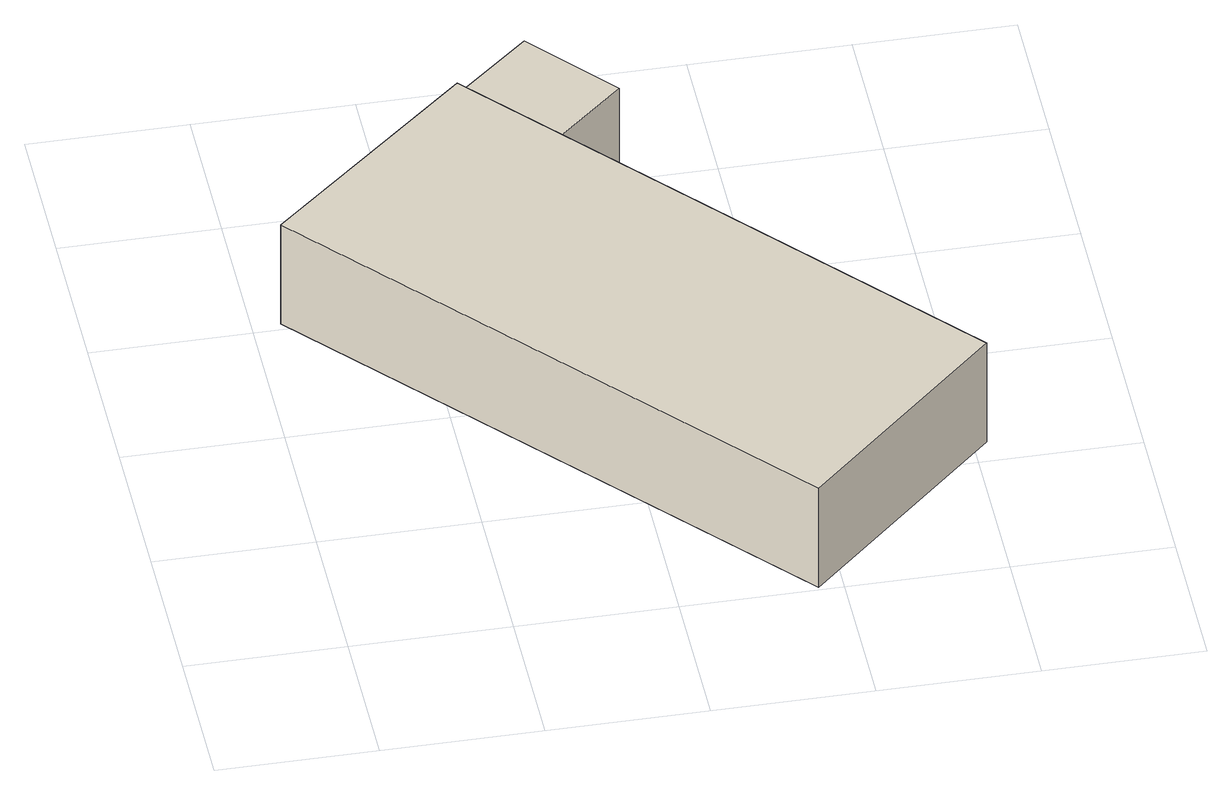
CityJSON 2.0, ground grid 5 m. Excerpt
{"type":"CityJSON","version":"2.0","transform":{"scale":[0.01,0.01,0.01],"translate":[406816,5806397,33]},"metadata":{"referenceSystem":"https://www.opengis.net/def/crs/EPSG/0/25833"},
"CityObjects":{
"building1":{"type":"Building","attributes":{"Gemeindeschluessel":"11000009","function":"31001_3210"},"address":[{"country":"Germany","locality":"Berlin","thoroughfareNumber":"1 (2)","thoroughfareName":"Großer Rohrwall (Insel)"}],"children":["building1-1","building1-2"]},
"building1-1":{"type":"BuildingPart","attributes":{"BezugspunktDach":"2200","measuredHeight":4.22,"storeysAboveGround":1},"parents":["building1"],"geometry":[{"type":"Solid","lod":"1","boundaries":[[[[0,1,2,3]],[[4,5,6,7]],[[4,7,3,2]],[[5,4,2,1],[8,9,10,4]],[[6,5,1,0]],[[7,6,0,3]],[[9,8,4,10]]]]}]},
"building1-2":{"type":"BuildingPart","attributes":{"BezugspunktDach":"2200","measuredHeight":3.34,"storeysAboveGround":1},"parents":["building1"],"geometry":[{"type":"Solid","lod":"1","boundaries":[[[[9,11,12,10]],[[13,14,8,4]],[[13,4,10,12]],[[14,13,12,11]],[[8,14,11,9]],[[9,10,4,8]]]]}]}
},
"vertices":[
[1424,10,443],[2041,589,443],[727,2085,443],[88,1528,443],[727,2085,65],[2041,589,65],[1424,10,65],[88,1528,65],[965,1814,65],[965,1814,399],[727,2085,399],
[1205,2024,399],[970,2296,399],[970,2296,65],[1205,2024,65]
]}
